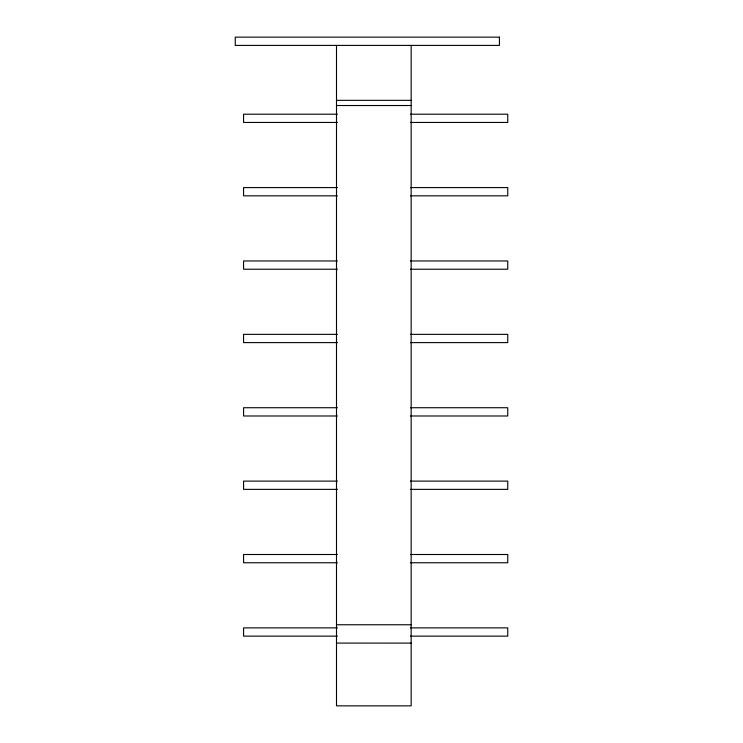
<?xml version="1.0" encoding="UTF-8"?>
<svg xmlns="http://www.w3.org/2000/svg" width="743" height="743" viewBox="0 0 743 743"><rect width="100%" height="100%" fill="white"/><g stroke="black" fill="none" stroke-linecap="round" stroke-linejoin="round"><path stroke-width="1.11" d="M336.495 100.333L411.158 100.333M336.495 105.525L411.158 105.525M337.424 114.199L243.574 114.199L243.574 122.456L337.424 122.456M410.424 114.199L507.748 114.199L507.748 122.456L410.424 122.456M337.424 187.589L243.574 187.589L243.574 195.836L337.424 195.836M410.424 187.589L507.748 187.589L507.748 195.836L410.424 195.836M337.424 260.969L243.574 260.969L243.574 269.226L337.424 269.226M410.424 260.969L507.748 260.969L507.748 269.226L410.424 269.226M337.424 334.35L243.574 334.35L243.574 342.607L337.424 342.607M410.424 334.35L507.748 334.35L507.748 342.607L410.424 342.607M337.424 407.731L243.574 407.731L243.574 415.987L337.424 415.987M410.424 407.731L507.748 407.731L507.748 415.987L410.424 415.987M337.424 481.111L243.574 481.111L243.574 489.368L337.424 489.368M410.424 481.111L507.748 481.111L507.748 489.368L410.424 489.368M337.424 554.501L243.574 554.501L243.574 562.757L337.424 562.757M410.424 554.501L507.748 554.501L507.748 562.757L410.424 562.757M336.495 624.761L411.158 624.761M337.424 627.881L243.574 627.881L243.574 636.138L337.424 636.138M410.424 627.881L507.748 627.881L507.748 636.138L410.424 636.138M336.495 643.085L411.158 643.104M411.158 45.407L411.158 705.85L336.495 705.85L336.495 45.407M499.426 37.15L235.252 37.15L235.252 45.407L499.426 45.407L499.426 37.15"/></g></svg>
